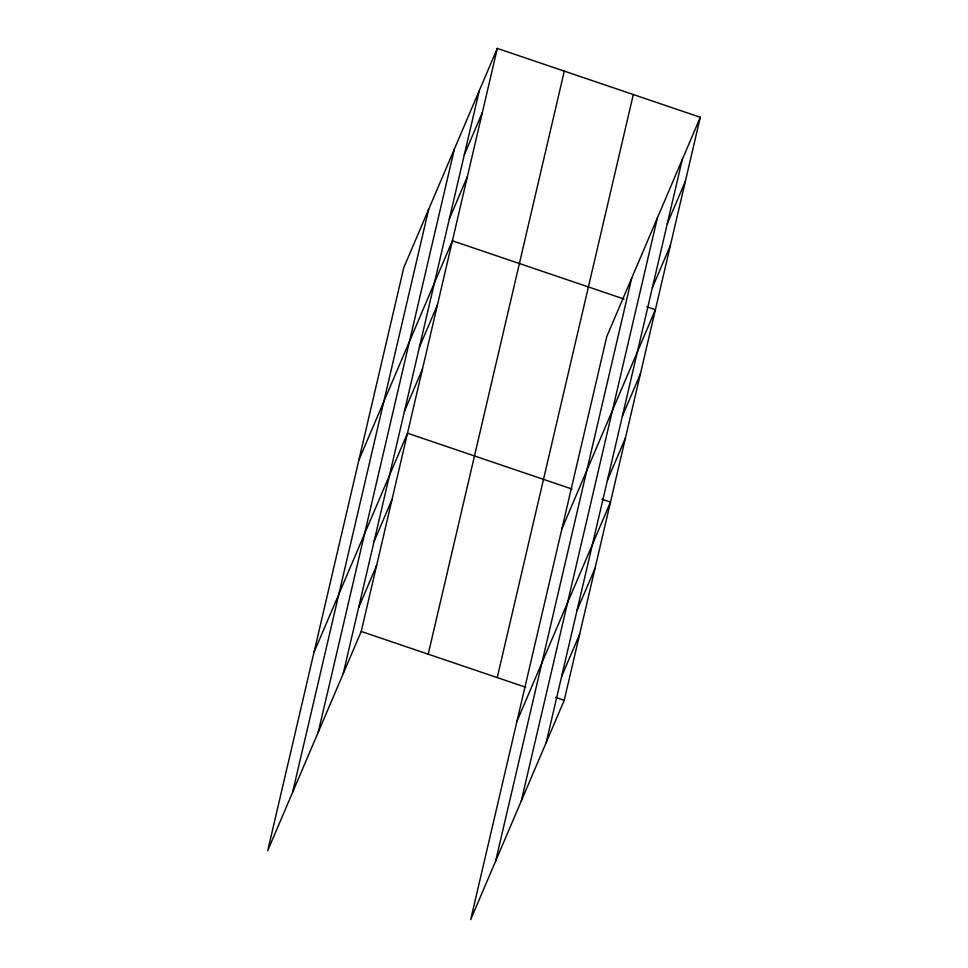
<?xml version="1.0" encoding="UTF-8"?>
<svg xmlns="http://www.w3.org/2000/svg" width="968" height="968" viewBox="0 0 968 968"><rect width="100%" height="100%" fill="white"/><g stroke="black" fill="none" stroke-linecap="round" stroke-linejoin="round"><path stroke-width="1.45" d="M292.602 792.32L428.691 209.269M318.278 732.147L454.355 149.096M343.192 673.74L479.269 90.689M497.31 48.4L403.777 267.676L267.7 850.727L361.221 631.451L497.31 48.4L700.3 117.273L564.223 700.324L470.69 919.6L606.779 336.549L700.3 117.273M428.219 654.174L564.296 71.124M497.237 677.588L633.314 94.549M495.604 861.193L631.68 278.155M521.268 801.02L657.357 217.969M546.182 742.613L682.259 159.575M464.301 154.832L482.33 112.53M449.321 218.962L467.363 176.672M358.874 460.078L452.395 240.802L624.045 299.039M419.386 347.234L437.427 304.944M404.418 411.364L422.459 369.074M313.959 652.492L407.492 433.216L572.003 489.034M374.035 541.584L392.076 499.294M358.608 607.662L376.649 565.372M667.291 223.705L685.332 181.415M652.323 287.835L670.364 245.545M561.864 528.964L655.396 309.687L646.842 306.783M622.388 416.107L640.429 373.817M607.42 480.249L625.461 437.947M516.96 721.366L610.493 502.089L601.939 499.185M577.025 610.457L595.066 568.168M561.609 676.535L579.65 634.246M361.221 631.451L525.745 687.268M555.668 697.42L564.223 700.324"/></g></svg>
